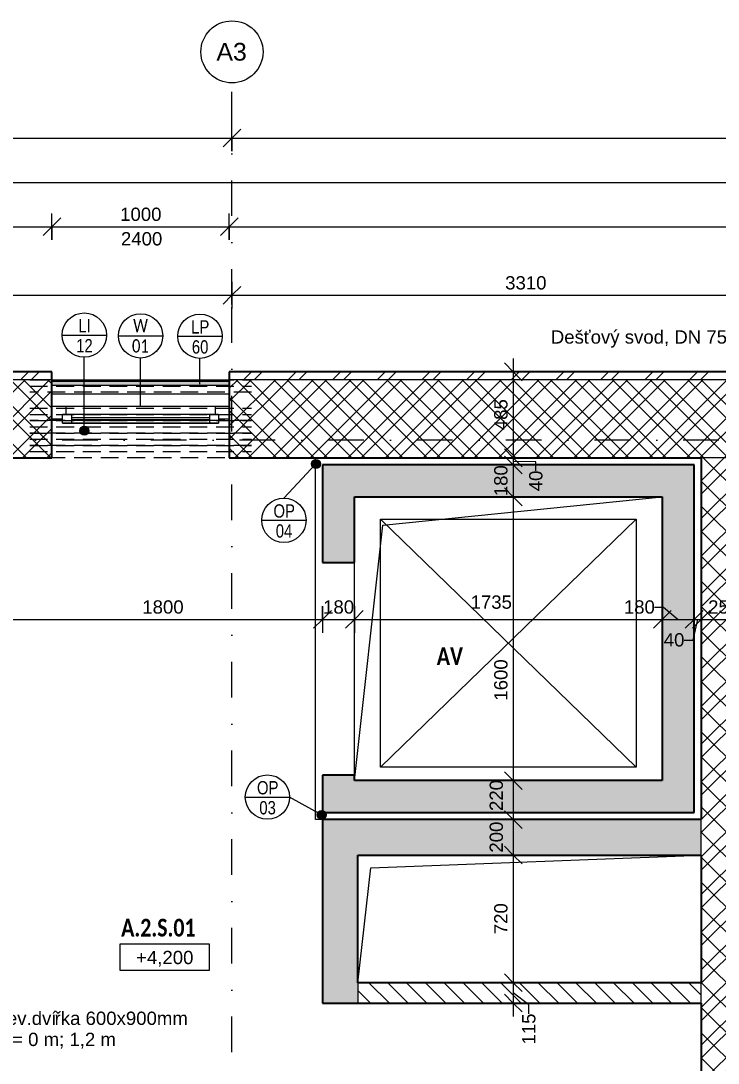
# Model space of a CAD drawing. Header units: millimetres. Extents: x -2533 to 40625, y -3604 to 14792.
# Drawn here: x 15010 to 18940, y 8136 to 14015 of the extents above; entities that cross this region are included whole.
import ezdxf

# ---------------------------------------------------------------- set-up
doc = ezdxf.new("R2010")
doc.units = ezdxf.units.MM
doc.linetypes.add('HA_Dash_3mm-S1mm', pattern=[150, 100, -50])
doc.linetypes.add('HA_DashDot_10mm-S3mm', pattern=[500, 200, -150, 0, -150])
for name, color, linetype, lineweight in [('A-____-____-DIMS', 9, 'Continuous', 5), ('A-____-____-DIMS-50', 9, 'Continuous', 5), ('A-AREA-____-IDEN', 9, 'Continuous', 9), ('A-DETL-____-THIN', 9, 'Continuous', 9), ('A-DETL-GENF-OTLN', 9, 'Continuous', 9), ('A-FLOR-____-OTLN', 9, 'Continuous', 9), ('A-FLOR-HRAL-IDEN', 9, 'Continuous', 9), ('A-FLOR-HRAL-OTLN', 9, 'Continuous', 9), ('A-GENM-____-HDLN', 9, 'HA_Dash_3mm-S1mm', 9), ('A-GENM-____-IDEN', 9, 'Continuous', 9), ('A-GENM-____-OTLN', 9, 'Continuous', 9), ('A-GLAZ-____-IDEN', 9, 'Continuous', 9), ('A-GLAZ-____-MCUT', 9, 'Continuous', 5), ('A-GLAZ-____-OTLN', 9, 'Continuous', 5), ('A-WALL-____-MCUT', 9, 'Continuous', 9), ('A-WALL-____-PATT', 9, 'Continuous', 25), ('G-____-____-DIMS', 9, 'Continuous', 5), ('G-____-____-TEXT', 9, 'Continuous', 5), ('I-WALL-____-MCUT', 9, 'Continuous', 25), ('S-GRID-____-IDEN', 9, 'Continuous', 9), ('S-GRID-____-OTLN', 9, 'Continuous', 5)]:
    doc.layers.add(name, color=color, linetype=linetype, lineweight=lineweight)
doc.styles.add('Arial', font='arial.ttf', dxfattribs={"height": 100})
doc.styles.add('Arial_1', font='arial.ttf', dxfattribs={"height": 75})
doc.styles.add('Arial_2', font='arial.ttf', dxfattribs={"width": 0.8, "height": 75})
doc.styles.add('Calibri', font='calibri.ttf', dxfattribs={"width": 0.8, "height": 75})
doc.styles.add('Calibri_B', font='calibrib.ttf', dxfattribs={"width": 0.8, "height": 100})
doc.dimstyles.new('Inner_Dimensions', dxfattribs={"dimscale": 304.8, "dimtxt": 76.519455, "dimasz": 0.328084, "dimexe": 0.246063, "dimexo": 0.0625, "dimgap": 0.032808, "dimtad": 1, "dimdec": 0, "dimzin": 0, "dimdsep": 46, "dimtxsty": 'Arial_1', "dimblk1": 'OBLIQUE', "dimblk2": 'OBLIQUE', "dimsah": 1, "dimcen": 0.09, "dimdle": 0.246063, "dimazin": 0, "dimtfac": 1, "dimtdec": 4, "dimtix": 1, "dimtmove": 2, "dimatfit": 3, "dimfxl": 0.246063, "dimfxlon": 1, "dimtvp": 1, "dimtolj": 1, "dimtzin": 0, "dimlwd": 9, "dimlwe": 9, "dimarcsym": 2})
doc.dimstyles.new('Inner_Dimensions_1', dxfattribs={"dimscale": 304.8, "dimtxt": 76.519455, "dimasz": 0.328084, "dimexe": 0.246063, "dimexo": 0.0625, "dimgap": 0.032808, "dimtad": 1, "dimdec": 0, "dimzin": 0, "dimdsep": 46, "dimtxsty": 'Arial_1', "dimblk1": 'OBLIQUE', "dimblk2": 'OBLIQUE', "dimsah": 1, "dimcen": 0.09, "dimdle": 0.246063, "dimazin": 0, "dimtfac": 1, "dimtdec": 4, "dimtix": 1, "dimtmove": 0, "dimatfit": 3, "dimfxl": 0.246063, "dimfxlon": 1, "dimtvp": 1, "dimtolj": 1, "dimtzin": 0, "dimlwd": 9, "dimlwe": 9, "dimarcsym": 2})
doc.dimstyles.new('Inner_Dimensions_2', dxfattribs={"dimscale": 304.8, "dimtxt": 76.519455, "dimasz": 0.328084, "dimexe": 0.246063, "dimexo": 0.0625, "dimgap": 0.032808, "dimtad": 1, "dimdec": 0, "dimzin": 0, "dimdsep": 46, "dimtxsty": 'Arial_1', "dimblk1": 'OBLIQUE', "dimblk2": 'OBLIQUE', "dimsah": 1, "dimcen": 0.09, "dimdle": 0.246063, "dimazin": 0, "dimtfac": 1, "dimtdec": 4, "dimtix": 1, "dimtmove": 1, "dimatfit": 3, "dimfxl": 0.246063, "dimfxlon": 1, "dimtvp": 1, "dimtolj": 1, "dimtzin": 0, "dimlwd": 9, "dimlwe": 9, "dimarcsym": 2})

# ---------------------------------------------------------------- blocks, each defined once
blk = doc.blocks.new('HA_WD_SinglePanel - 1000x2400-2168134-DSP_2NP-A')
at = {"layer": 'A-GLAZ-____-MCUT'}
for p, q in [((-420, 70), (-500, 70)), ((-420, 25), (-420, 70)), ((500, 70), (420, 70)), ((420, 70), (420, 25)), ((-500, 0), (-440, 0)), ((-440, -25), (-440, 25)), ((-440, 25), (-390, 25)), ((-390, 25), (-390, -25)), ((390, 5), (-390, 5)), ((390, -25), (390, 25)), ((390, 25), (440, 25)), ((440, 25), (440, -25)), ((440, 0), (500, 0)), ((-390, -25), (-440, -25)), ((390, -5), (-390, -5)), ((440, -25), (390, -25))]:
    blk.add_line(p, q, dxfattribs=at)
at = {"layer": 'A-GLAZ-____-OTLN'}
for p, q in [((420, 70), (-420, 70)), ((440, 25), (-440, 25)), ((-440, -25), (-440, 25)), ((390, 25), (-390, 25)), ((440, 25), (440, -25)), ((-440, -25), (440, -25)), ((390, -25), (-390, -25))]:
    blk.add_line(p, q, dxfattribs=at)
blk = doc.blocks.new('HA_GM_Shaft_Rectangle - Default-2065170-DSP_2NP-A')
at = {"layer": 'A-DETL-GENF-OTLN'}
for p, q in [((72, -72), (1935, 0)), ((0, -720), (72, -72))]:
    blk.add_line(p, q, dxfattribs=at)
at = {"layer": 'A-GENM-____-OTLN'}
for p, q in [((0, -720), (0, 0)), ((0, 0), (1935, 0)), ((1935, 0), (1935, -720)), ((1935, -720), (0, -720))]:
    blk.add_line(p, q, dxfattribs=at)
blk = doc.blocks.new('HA_GM_Shaft_Rectangle - Default-2065160-DSP_2NP-A')
at = {"layer": 'A-DETL-GENF-OTLN'}
for p, q in [((160, -160), (1735, 0)), ((0, -1600), (160, -160))]:
    blk.add_line(p, q, dxfattribs=at)
at = {"layer": 'A-GENM-____-OTLN'}
for p, q in [((0, -1600), (0, 0)), ((0, 0), (1735, 0)), ((1735, 0), (1735, -1600)), ((1735, -1600), (0, -1600))]:
    blk.add_line(p, q, dxfattribs=at)
blk = doc.blocks.new('Railing - Railing-1645365-DSP_2NP-A')
at = {"layer": 'A-FLOR-HRAL-OTLN'}
blk.add_hatch(color=256, dxfattribs=at).paths.add_polyline_path([(16185, 11960), (16185, 11980), (15185, 11980), (15185, 11960), (15210, 11960)])
for p, q in [((16185, 11980), (15185, 11980)), ((15185, 11960), (16185, 11960))]:
    blk.add_line(p, q, dxfattribs=at)
blk = doc.blocks.new('TB_Porotherm KP7_1250mm - TB_Porotherm KP7_1250mm-1966492-DSP_2NP-A')
at = {"layer": 'A-GENM-____-HDLN'}
for p, q in [((-625, 35), (625, 35)), ((-625, 0), (625, 0)), ((625, -35), (-625, -35))]:
    blk.add_line(p, q, dxfattribs=at)
blk = doc.blocks.new('Grid - Radius 3_5mm-353793-DSP_2NP-A')
at = {"layer": 'S-GRID-____-IDEN'}
blk.add_circle((0, 0), 3.5, dxfattribs=at)
blk = doc.blocks.new('DIMBLOCK61-DSP_2NP-A')
at = {"layer": 'A-____-____-DIMS-50', "lineweight": 9}
for p, q in [((9310, 12778.7), (9310, 12928.7)), ((9310, 12853.7), (9360, 12903.7)), ((15185, 12778.7), (15185, 12928.7)), ((15185, 12853.7), (15235, 12903.7)), ((9310, 12853.7), (9260, 12803.7)), ((9310, 12853.7), (15185, 12853.7)), ((9310, 12853.7), (9310, 12778.7)), ((15185, 12853.7), (15135, 12803.7)), ((15185, 12853.7), (15185, 12778.7))]:
    blk.add_line(p, q, dxfattribs=at)
at = {"layer": 'A-____-____-DIMS-50', "color": 0, "lineweight": 9, "insert": (12052.4, 12961.1), "char_height": 75, "width": 276.883, "attachment_point": 1, "line_spacing_factor": 0.941778, "style": 'Arial_1'}
blk.add_mtext('5875', dxfattribs=at)
blk = doc.blocks.new('_Oblique')
at = {"color": 0, "linetype": 'ByBlock', "lineweight": -2}
blk.add_line((-0.5, -0.5), (0.5, 0.5), dxfattribs=at)
blk = doc.blocks.new('DIMBLOCK62-DSP_2NP-A')
at = {"layer": 'A-____-____-DIMS-50', "lineweight": 9}
for p, q in [((15185, 12778.7), (15185, 12928.7)), ((15185, 12853.7), (15235, 12903.7)), ((16185, 12778.7), (16185, 12928.7)), ((16185, 12853.7), (16235, 12903.7)), ((15185, 12853.7), (15135, 12803.7)), ((15185, 12853.7), (16185, 12853.7)), ((15185, 12853.7), (15185, 12778.7)), ((16185, 12853.7), (16135, 12803.7)), ((16185, 12853.7), (16185, 12778.7))]:
    blk.add_line(p, q, dxfattribs=at)
at = {"layer": 'A-____-____-DIMS-50', "color": 0, "lineweight": 9, "insert": (15569.6, 12961.1), "char_height": 75, "width": 276.883, "attachment_point": 1, "line_spacing_factor": 0.941778, "style": 'Arial_1'}
blk.add_mtext('1000', dxfattribs=at)
blk = doc.blocks.new('DIMBLOCK63-DSP_2NP-A')
at = {"layer": 'A-____-____-DIMS-50', "lineweight": 9}
for p, q in [((16185, 12778.7), (16185, 12928.7)), ((16185, 12853.7), (16235, 12903.7)), ((22545, 12778.7), (22545, 12928.7)), ((22545, 12853.7), (22595, 12903.7)), ((16185, 12853.7), (16135, 12803.7)), ((16185, 12853.7), (22545, 12853.7)), ((16185, 12853.7), (16185, 12778.7)), ((22545, 12853.7), (22495, 12803.7)), ((22545, 12853.7), (22545, 12778.7))]:
    blk.add_line(p, q, dxfattribs=at)
at = {"layer": 'A-____-____-DIMS-50', "color": 0, "lineweight": 9, "insert": (19249.6, 12961.1), "char_height": 75, "width": 276.883, "attachment_point": 1, "line_spacing_factor": 0.941778, "style": 'Arial_1'}
blk.add_mtext('6360', dxfattribs=at)
blk = doc.blocks.new('DIMBLOCK95-DSP_2NP-A')
at = {"layer": 'A-____-____-DIMS-50', "lineweight": 9}
for p, q in [((14910, 10714), (14910, 10564)), ((14910, 10639), (14910, 10714)), ((16710, 10714), (16710, 10564)), ((16710, 10639), (16710, 10714)), ((14910, 10639), (14960, 10689)), ((16710, 10639), (16760, 10689)), ((14910, 10639), (14860, 10589)), ((14910, 10639), (16710, 10639)), ((16710, 10639), (16660, 10589))]:
    blk.add_line(p, q, dxfattribs=at)
at = {"layer": 'A-____-____-DIMS-50', "color": 0, "lineweight": 9, "insert": (15694.6, 10746.4), "char_height": 75, "width": 276.883, "attachment_point": 1, "line_spacing_factor": 0.941778, "style": 'Arial_1'}
blk.add_mtext('1800', dxfattribs=at)
blk = doc.blocks.new('DIMBLOCK96-DSP_2NP-A')
at = {"layer": 'A-____-____-DIMS-50', "lineweight": 9}
for p, q in [((16710, 10714), (16710, 10564)), ((16710, 10639), (16710, 10714)), ((16890, 10714), (16890, 10564)), ((16890, 10639), (16890, 10714)), ((16710, 10639), (16760, 10689)), ((16890, 10639), (16940, 10689)), ((16710, 10639), (16660, 10589)), ((16710, 10639), (16890, 10639)), ((16890, 10639), (16840, 10589))]:
    blk.add_line(p, q, dxfattribs=at)
at = {"layer": 'A-____-____-DIMS-50', "color": 0, "lineweight": 9, "insert": (16713.5, 10746.4), "char_height": 75, "width": 207.662, "attachment_point": 1, "line_spacing_factor": 0.941778, "style": 'Arial_1'}
blk.add_mtext('180', dxfattribs=at)
blk = doc.blocks.new('DIMBLOCK97-DSP_2NP-A')
at = {"layer": 'A-____-____-DIMS-50', "lineweight": 9}
for p, q in [((16890, 10714), (16890, 10564)), ((16890, 10639), (16890, 10714)), ((18625, 10714), (18625, 10564)), ((18625, 10639), (18625, 10714)), ((16890, 10639), (16940, 10689)), ((18625, 10639), (18675, 10689)), ((16890, 10639), (16840, 10589)), ((16890, 10639), (18625, 10639)), ((18625, 10639), (18575, 10589))]:
    blk.add_line(p, q, dxfattribs=at)
at = {"layer": 'A-____-____-DIMS-50', "color": 0, "lineweight": 9, "insert": (17544.7, 10773.8), "char_height": 75, "width": 276.883, "attachment_point": 1, "line_spacing_factor": 0.941778, "style": 'Arial_1'}
blk.add_mtext('1735', dxfattribs=at)
blk = doc.blocks.new('DIMBLOCK98-DSP_2NP-A')
at = {"layer": 'A-____-____-DIMS-50', "lineweight": 9}
for p, q in [((18581.7, 10707.9), (18631.7, 10707.9)), ((18625, 10714), (18625, 10564)), ((18625, 10639), (18625, 10714)), ((18631.7, 10707.9), (18715, 10639)), ((18805, 10714), (18805, 10564)), ((18805, 10639), (18805, 10714)), ((18625, 10639), (18675, 10689)), ((18805, 10639), (18855, 10689)), ((18625, 10639), (18575, 10589)), ((18625, 10639), (18805, 10639)), ((18805, 10639), (18755, 10589))]:
    blk.add_line(p, q, dxfattribs=at)
at = {"layer": 'A-____-____-DIMS-50', "color": 0, "lineweight": 9, "insert": (18408.6, 10746.4), "char_height": 75, "width": 207.662, "attachment_point": 1, "line_spacing_factor": 0.941778, "style": 'Arial_1'}
blk.add_mtext('180', dxfattribs=at)
blk = doc.blocks.new('DIMBLOCK99-DSP_2NP-A')
at = {"layer": 'A-____-____-DIMS-50', "lineweight": 9}
for p, q in [((18805, 10714), (18805, 10564)), ((18805, 10639), (18805, 10714)), ((18845, 10714), (18845, 10564)), ((18845, 10639), (18845, 10714)), ((18805, 10639), (18855, 10689)), ((18845, 10639), (18895, 10689)), ((18805, 10639), (18755, 10589)), ((18845, 10639), (18795, 10589)), ((18798.6, 10522.6), (18825, 10639)), ((18805, 10639), (18845, 10639)), ((18748.6, 10522.6), (18798.6, 10522.6))]:
    blk.add_line(p, q, dxfattribs=at)
at = {"layer": 'A-____-____-DIMS-50', "color": 0, "lineweight": 9, "insert": (18633.3, 10561.1), "char_height": 75, "width": 138.441, "attachment_point": 1, "line_spacing_factor": 0.941778, "style": 'Arial_1'}
blk.add_mtext('40', dxfattribs=at)
blk = doc.blocks.new('DIMBLOCK100-DSP_2NP-A')
at = {"layer": 'A-____-____-DIMS-50', "lineweight": 9}
for p, q in [((18845, 10714), (18845, 10564)), ((18845, 10639), (18845, 10714)), ((19095, 10714), (19095, 10564)), ((19095, 10639), (19095, 10714)), ((18845, 10639), (18895, 10689)), ((19095, 10639), (19145, 10689)), ((18845, 10639), (18795, 10589)), ((18845, 10639), (19095, 10639)), ((19095, 10639), (19045, 10589))]:
    blk.add_line(p, q, dxfattribs=at)
at = {"layer": 'A-____-____-DIMS-50', "color": 0, "lineweight": 9, "insert": (18883.5, 10746.4), "char_height": 75, "width": 207.662, "attachment_point": 1, "line_spacing_factor": 0.941778, "style": 'Arial_1'}
blk.add_mtext('250', dxfattribs=at)
blk = doc.blocks.new('HA_TAG_WD - Type Mark-1527962-DSP_2NP-A')
at = {"layer": 'A-GLAZ-____-IDEN'}
blk.add_line((-2.5, 0), (2.5, 0), dxfattribs=at)
blk.add_circle((0, 0), 2.5, dxfattribs=at)
blk = doc.blocks.new('DIMBLOCK157-DSP_2NP-A')
at = {"layer": 'A-____-____-DIMS-50', "lineweight": 9}
for p, q in [((17785.2, 12110), (17785.2, 11550)), ((17785.2, 12035), (17735.2, 12085)), ((17860.2, 12035), (17710.2, 12035)), ((17785.2, 12035), (17835.2, 11985)), ((17785.2, 12035), (17860.2, 12035)), ((17785.2, 11550), (17735.2, 11600)), ((17860.2, 11550), (17710.2, 11550)), ((17785.2, 11550), (17835.2, 11500)), ((17785.2, 11550), (17860.2, 11550))]:
    blk.add_line(p, q, dxfattribs=at)
at = {"layer": 'A-____-____-DIMS-50', "color": 0, "lineweight": 9, "insert": (17677.8, 11706), "char_height": 75, "width": 207.662, "attachment_point": 1, "rotation": 90, "line_spacing_factor": 0.941778, "style": 'Arial_1'}
blk.add_mtext('485', dxfattribs=at)
blk = doc.blocks.new('DIMBLOCK158-DSP_2NP-A')
at = {"layer": 'A-____-____-DIMS-50', "lineweight": 9}
for p, q in [((17785.2, 11550), (17735.2, 11600)), ((17860.2, 11550), (17710.2, 11550)), ((17785.2, 11510), (17735.2, 11560)), ((17785.2, 11550), (17785.2, 11510)), ((17785.2, 11550), (17835.2, 11500)), ((17785.2, 11550), (17860.2, 11550)), ((17913.3, 11526.7), (17785.2, 11530)), ((17913.3, 11476.7), (17913.3, 11526.7)), ((17860.2, 11510), (17710.2, 11510)), ((17785.2, 11510), (17835.2, 11460)), ((17785.2, 11510), (17860.2, 11510))]:
    blk.add_line(p, q, dxfattribs=at)
at = {"layer": 'A-____-____-DIMS-50', "color": 0, "lineweight": 9, "insert": (17874.8, 11361.4), "char_height": 75, "width": 138.441, "attachment_point": 1, "rotation": 90, "line_spacing_factor": 0.941778, "style": 'Arial_1'}
blk.add_mtext('40', dxfattribs=at)
blk = doc.blocks.new('DIMBLOCK159-DSP_2NP-A')
at = {"layer": 'A-____-____-DIMS-50', "lineweight": 9}
for p, q in [((17785.2, 11510), (17735.2, 11560)), ((17860.2, 11510), (17710.2, 11510)), ((17785.2, 11510), (17785.2, 11330)), ((17785.2, 11510), (17835.2, 11460)), ((17785.2, 11510), (17860.2, 11510)), ((17785.2, 11330), (17735.2, 11380)), ((17860.2, 11330), (17710.2, 11330)), ((17785.2, 11330), (17835.2, 11280)), ((17785.2, 11330), (17860.2, 11330))]:
    blk.add_line(p, q, dxfattribs=at)
at = {"layer": 'A-____-____-DIMS-50', "color": 0, "lineweight": 9, "insert": (17677.8, 11333.5), "char_height": 75, "width": 207.662, "attachment_point": 1, "rotation": 90, "line_spacing_factor": 0.941778, "style": 'Arial_1'}
blk.add_mtext('180', dxfattribs=at)
blk = doc.blocks.new('DIMBLOCK160-DSP_2NP-A')
at = {"layer": 'A-____-____-DIMS-50', "lineweight": 9}
for p, q in [((17785.2, 11330), (17735.2, 11380)), ((17860.2, 11330), (17710.2, 11330)), ((17785.2, 11330), (17785.2, 9730)), ((17785.2, 11330), (17835.2, 11280)), ((17785.2, 11330), (17860.2, 11330)), ((17785.2, 9730), (17735.2, 9780)), ((17860.2, 9730), (17710.2, 9730)), ((17785.2, 9730), (17835.2, 9680)), ((17785.2, 9730), (17860.2, 9730))]:
    blk.add_line(p, q, dxfattribs=at)
at = {"layer": 'A-____-____-DIMS-50', "color": 0, "lineweight": 9, "insert": (17677.8, 10180.7), "char_height": 75, "width": 276.883, "attachment_point": 1, "rotation": 90, "line_spacing_factor": 0.941778, "style": 'Arial_1'}
blk.add_mtext('1600', dxfattribs=at)
blk = doc.blocks.new('DIMBLOCK161-DSP_2NP-A')
at = {"layer": 'A-____-____-DIMS-50', "lineweight": 9}
for p, q in [((17785.2, 9730), (17735.2, 9780)), ((17860.2, 9730), (17710.2, 9730)), ((17785.2, 9730), (17785.2, 9510)), ((17785.2, 9730), (17835.2, 9680)), ((17785.2, 9730), (17860.2, 9730)), ((17785.2, 9510), (17735.2, 9560)), ((17860.2, 9510), (17710.2, 9510)), ((17785.2, 9510), (17835.2, 9460)), ((17785.2, 9510), (17860.2, 9510))]:
    blk.add_line(p, q, dxfattribs=at)
at = {"layer": 'A-____-____-DIMS-50', "color": 0, "lineweight": 9, "insert": (17652.1, 9558.4), "char_height": 75, "width": 207.662, "attachment_point": 1, "rotation": 90, "line_spacing_factor": 0.941778, "style": 'Arial_1'}
blk.add_mtext('220', dxfattribs=at)
blk = doc.blocks.new('DIMBLOCK162-DSP_2NP-A')
at = {"layer": 'A-____-____-DIMS-50', "lineweight": 9}
for p, q in [((17785.2, 9510), (17735.2, 9560)), ((17860.2, 9510), (17710.2, 9510)), ((17785.2, 9510), (17785.2, 9310)), ((17785.2, 9510), (17835.2, 9460)), ((17785.2, 9510), (17860.2, 9510)), ((17785.2, 9310), (17735.2, 9360)), ((17860.2, 9310), (17710.2, 9310)), ((17785.2, 9310), (17835.2, 9260)), ((17785.2, 9310), (17860.2, 9310))]:
    blk.add_line(p, q, dxfattribs=at)
at = {"layer": 'A-____-____-DIMS-50', "color": 0, "lineweight": 9, "insert": (17652.1, 9323.5), "char_height": 75, "width": 207.662, "attachment_point": 1, "rotation": 90, "line_spacing_factor": 0.941778, "style": 'Arial_1'}
blk.add_mtext('200', dxfattribs=at)
blk = doc.blocks.new('DIMBLOCK163-DSP_2NP-A')
at = {"layer": 'A-____-____-DIMS-50', "lineweight": 9}
for p, q in [((17785.2, 9310), (17735.2, 9360)), ((17860.2, 9310), (17710.2, 9310)), ((17785.2, 9310), (17785.2, 8590)), ((17785.2, 9310), (17835.2, 9260)), ((17785.2, 9310), (17860.2, 9310)), ((17860.2, 8590), (17710.2, 8590)), ((17785.2, 8590), (17735.2, 8640)), ((17785.2, 8590), (17835.2, 8540)), ((17785.2, 8590), (17860.2, 8590))]:
    blk.add_line(p, q, dxfattribs=at)
at = {"layer": 'A-____-____-DIMS-50', "color": 0, "lineweight": 9, "insert": (17677.8, 8863.5), "char_height": 75, "width": 207.662, "attachment_point": 1, "rotation": 90, "line_spacing_factor": 0.941778, "style": 'Arial_1'}
blk.add_mtext('720', dxfattribs=at)
blk = doc.blocks.new('DIMBLOCK164-DSP_2NP-A')
at = {"layer": 'A-____-____-DIMS-50', "lineweight": 9}
for p, q in [((17860.2, 8590), (17710.2, 8590)), ((17785.2, 8590), (17735.2, 8640)), ((17785.2, 8590), (17785.2, 8400)), ((17785.2, 8590), (17835.2, 8540)), ((17785.2, 8590), (17860.2, 8590)), ((17785.2, 8475), (17735.2, 8525)), ((17873.7, 8464.2), (17785.2, 8532.5)), ((17860.2, 8475), (17710.2, 8475)), ((17785.2, 8475), (17835.2, 8425)), ((17785.2, 8475), (17860.2, 8475)), ((17873.7, 8414.2), (17873.7, 8464.2))]:
    blk.add_line(p, q, dxfattribs=at)
at = {"layer": 'A-____-____-DIMS-50', "color": 0, "lineweight": 9, "insert": (17835.2, 8241.2), "char_height": 75, "width": 207.662, "attachment_point": 1, "rotation": 90, "line_spacing_factor": 0.941778, "style": 'Arial_1'}
blk.add_mtext('115', dxfattribs=at)
blk = doc.blocks.new('Spot Elevations - Generic-448778-DSP_2NP-A')
at = {"layer": 'G-____-____-DIMS', "lineweight": 9}
for p, q in [((-5, 0), (-5, 3)), ((-5, 3), (5, 3)), ((5, 3), (5, 0)), ((5, 0), (-5, 0))]:
    blk.add_line(p, q, dxfattribs=at)
blk = doc.blocks.new('DIMBLOCK175-DSP_2NP-A')
at = {"layer": 'A-____-____-DIMS-50', "lineweight": 9}
for p, q in [((-385, 13028.7), (-385, 13178.7)), ((24584, 13028.7), (24584, 13178.7)), ((-385, 13103.7), (-335, 13153.7)), ((24584, 13103.7), (24634, 13153.7)), ((-460, 13103.7), (24659, 13103.7)), ((-385, 13103.7), (-435, 13053.7)), ((-385, 13103.7), (-385, 13028.7)), ((24584, 13103.7), (24534, 13053.7)), ((24584, 13103.7), (24584, 13028.7))]:
    blk.add_line(p, q, dxfattribs=at)
at = {"layer": 'A-____-____-DIMS-50', "color": 0, "lineweight": 9, "insert": (12009.1, 13211.1), "char_height": 75, "width": 346.103, "attachment_point": 1, "line_spacing_factor": 0.941778, "style": 'Arial_1'}
blk.add_mtext('24969', dxfattribs=at)
blk = doc.blocks.new('HA_TAG_GM_Products - Generic-588599-DSP_2NP-A')
at = {"layer": 'A-GENM-____-IDEN'}
blk.add_line((-2.5, 0), (2.5, 0), dxfattribs=at)
blk.add_circle((0, 0), 2.5, dxfattribs=at)
blk = doc.blocks.new('DIMBLOCK186-DSP_2NP-A')
at = {"layer": 'A-____-____-DIMS-50', "lineweight": 9}
for p, q in [((8100, 13278.7), (8100, 13428.7)), ((8100, 13353.7), (8150, 13403.7)), ((16200, 13278.7), (16200, 13428.7)), ((16200, 13353.7), (16250, 13403.7)), ((8100, 13353.7), (8050, 13303.7)), ((8100, 13353.7), (16200, 13353.7)), ((8100, 13353.7), (8100, 13278.7)), ((16200, 13353.7), (16150, 13303.7)), ((16200, 13353.7), (16200, 13278.7))]:
    blk.add_line(p, q, dxfattribs=at)
at = {"layer": 'A-____-____-DIMS-50', "color": 0, "lineweight": 9, "insert": (12034.6, 13461.1), "char_height": 75, "width": 276.883, "attachment_point": 1, "line_spacing_factor": 0.941778, "style": 'Arial_1'}
blk.add_mtext('8100', dxfattribs=at)
blk = doc.blocks.new('DIMBLOCK187-DSP_2NP-A')
at = {"layer": 'A-____-____-DIMS-50', "lineweight": 9}
for p, q in [((16200, 13278.7), (16200, 13428.7)), ((16200, 13353.7), (16250, 13403.7)), ((24584, 13278.7), (24584, 13428.7)), ((24584, 13353.7), (24634, 13403.7)), ((16200, 13353.7), (16150, 13303.7)), ((16200, 13353.7), (24584, 13353.7)), ((16200, 13353.7), (16200, 13278.7)), ((24584, 13353.7), (24534, 13303.7)), ((24584, 13353.7), (24584, 13278.7))]:
    blk.add_line(p, q, dxfattribs=at)
at = {"layer": 'A-____-____-DIMS-50', "color": 0, "lineweight": 9, "insert": (20276.6, 13461.1), "char_height": 75, "width": 276.883, "attachment_point": 1, "line_spacing_factor": 0.941778, "style": 'Arial_1'}
blk.add_mtext('8384', dxfattribs=at)
blk = doc.blocks.new('DIMBLOCK192-DSP_2NP-A')
at = {"layer": 'A-____-____-DIMS-50', "lineweight": 9}
for p, q in [((13390, 12392.1), (13390, 12542.1)), ((16200, 12542.1), (16200, 12392.1)), ((16200, 12467.1), (16200, 12542.1)), ((13390, 12467.1), (13340, 12417.1)), ((13390, 12467.1), (13440, 12517.1)), ((13390, 12467.1), (16275, 12467.1)), ((13390, 12467.1), (13390, 12392.1)), ((16200, 12467.1), (16150, 12417.1)), ((16200, 12467.1), (16250, 12517.1))]:
    blk.add_line(p, q, dxfattribs=at)
at = {"layer": 'A-____-____-DIMS-50', "color": 0, "lineweight": 9, "insert": (14679.6, 12574.5), "char_height": 75, "width": 276.883, "attachment_point": 1, "line_spacing_factor": 0.941778, "style": 'Arial_1'}
blk.add_mtext('2810', dxfattribs=at)
blk = doc.blocks.new('DIMBLOCK193-DSP_2NP-A')
at = {"layer": 'A-____-____-DIMS-50', "lineweight": 9}
for p, q in [((16200, 12542.1), (16200, 12392.1)), ((16200, 12467.1), (16200, 12542.1)), ((19510, 12392.1), (19510, 12542.1)), ((16125, 12467.1), (19585, 12467.1)), ((16200, 12467.1), (16150, 12417.1)), ((16200, 12467.1), (16250, 12517.1)), ((19510, 12467.1), (19460, 12417.1)), ((19510, 12467.1), (19560, 12517.1)), ((19510, 12467.1), (19510, 12392.1))]:
    blk.add_line(p, q, dxfattribs=at)
at = {"layer": 'A-____-____-DIMS-50', "color": 0, "lineweight": 9, "insert": (17739.6, 12574.5), "char_height": 75, "width": 276.883, "attachment_point": 1, "line_spacing_factor": 0.941778, "style": 'Arial_1'}
blk.add_mtext('3310', dxfattribs=at)
blk = doc.blocks.new('HA_TAG_GM_Railings - Generic-2184224-DSP_2NP-A')
at = {"layer": 'A-FLOR-HRAL-IDEN'}
blk.add_line((-2.5, 0), (2.5, 0), dxfattribs=at)
blk.add_circle((0, 0), 2.5, dxfattribs=at)

msp = doc.modelspace()

# ---------------------------------------------------------------- hatches: boundary and pattern name
at = {"layer": 'A-GENM-____-IDEN'}
h = msp.add_hatch(color=256, dxfattribs=at)
edge = h.paths.add_edge_path()
edge.add_arc((15367.7, 11703), 25, 0, 360)
h = msp.add_hatch(color=256, dxfattribs=at)
edge = h.paths.add_edge_path()
edge.add_arc((16673.4, 11515.4), 25, 0, 360)
h = msp.add_hatch(color=256, dxfattribs=at)
edge = h.paths.add_edge_path()
edge.add_arc((16705.5, 9536.5), 25, 0, 360)
at = {"layer": 'A-WALL-____-PATT', "lineweight": 5}
h = msp.add_hatch(dxfattribs=at)
h.set_pattern_fill('FP_5', color=256, style=0, pattern_type=2)
h.set_pattern_definition([(45, (0, 0), (-125.7236, 125.7236), []), (45, (0, 190.5), (-125.7236, 125.7236), [])])
h.paths.add_polyline_path([(11808.4, 11990), (15185, 11990), (15185, 12035), (9310, 12035), (9310, 11990)])
h.paths.add_polyline_path([(-340, 11990), (4435, 11990), (4435, 12035), (-385, 12035)])
h.paths.add_polyline_path([(6435, 11990), (8310, 11990), (8310, 12035), (6435, 12035)])
h.paths.add_polyline_path([(19460, 11990), (22500, 11990), (22545, 12035), (16185, 12035), (16185, 11990), (18611.6, 11990)])
h = msp.add_hatch(dxfattribs=at)
h.set_pattern_fill('FP_2', color=256, style=0, pattern_type=2)
h.set_pattern_definition([(45, (0, 0), (-106.066, 106.066), []), (45, (75, 0), (-106.066, 106.066), []), (315, (0, 0), (106.066, 106.066), []), (315, (75, 0), (106.066, 106.066), [])])
h.paths.add_polyline_path([(10130.4, 11550), (15185, 11550), (15185, 11990), (13440, 11990), (13440, 11890.1), (13340, 11890.1), (13340, 11990), (9310, 11990), (9310, 11550), (9880.4, 11550)])
h.paths.add_polyline_path([(-340, 11550), (4435, 11550), (4435, 11990), (-340, 11990), (-340, 11890)])
h.paths.add_polyline_path([(6435, 11550), (8310, 11550), (8310, 11990), (6435, 11990)])
h.paths.add_polyline_path([(19095, 11550), (22500, 11550), (22500, 11990), (16185, 11990), (16185, 11550), (18845, 11550)])
h.paths.add_polyline_path([(9654.6, 11889.9), (9559.9, 11889.9), (9559.9, 11989.9), (9659.9, 11989.9), (9659.9, 11889.9)])
h.paths.add_polyline_path([(200, 11890), (100, 11890), (100, 11990), (200, 11990)])
h.paths.add_polyline_path([(19460, 11890), (19460, 11990), (19560, 11990), (19560, 11890)])
h = msp.add_hatch(dxfattribs=at)
h.set_pattern_fill('FP_3', color=256, style=0, pattern_type=2)
h.set_pattern_definition([(45, (0, 0), (-106.066, 106.066), []), (45, (75, 0), (-106.066, 106.066), []), (315, (0, 0), (70.7107, 70.7107), [])])
h.paths.add_polyline_path([(19095, 6975), (19095, 11550), (18845, 11550), (18845, 6975)])
at = {"layer": 'A-WALL-____-PATT', "lineweight": 9}
for points in [[(16890, 11330), (18805, 11330), (18805, 11510), (16710, 11510), (16710, 11330)], [(18625, 9730), (18805, 9730), (18805, 11330), (18625, 11330)], [(18805, 9550), (18805, 9730), (16890, 9730), (16890, 9550), (18611.6, 9550)], [(16910, 9310), (18845, 9310), (18845, 9510), (16710, 9510), (16710, 9310)], [(16910, 8475), (16910, 9310), (16710, 9310), (16710, 8475)]]:
    msp.add_hatch(color=256, dxfattribs=at).paths.add_polyline_path(points)
h = msp.add_hatch(color=256, dxfattribs=at)
h.paths.add_polyline_path([(16890, 9550), (16890, 9760), (16710, 9760), (16710, 9550)])
h.paths.add_polyline_path([(16890, 10960), (16890, 11330), (16710, 11330), (16710, 10960)])
at = {"layer": 'A-WALL-____-PATT', "lineweight": 5}
h = msp.add_hatch(dxfattribs=at)
h.set_pattern_fill('FP_1', color=256, style=0, pattern_type=2)
h.set_pattern_definition([(135, (0, 0), (-53.033, -53.033), [])])
h.paths.add_polyline_path([(16910, 8475), (18845, 8475), (18845, 8590), (16910, 8590)])

# ---------------------------------------------------------------- linework, layer by layer
at = {"layer": 'A-DETL-____-THIN'}
for p, q in [((17037.4, 11204.8), (18477.4, 11204.8)), ((17037.4, 9804.8), (17037.4, 11204.8)), ((17037.4, 9804.8), (18477.4, 11204.8)), ((17037.4, 11204.8), (18477.4, 9804.8)), ((18477.4, 11204.8), (18477.4, 9804.8)), ((18477.4, 9804.8), (17037.4, 9804.8))]:
    msp.add_line(p, q, dxfattribs=at)
at = {"layer": 'A-FLOR-____-OTLN'}
for p, q in [((15185, 11990), (16185, 11990)), ((16185, 11910), (15185, 11910)), ((16670, 9510), (16670, 11550)), ((16710, 9510), (16670, 9510))]:
    msp.add_line(p, q, dxfattribs=at)
at = {"layer": 'A-FLOR-HRAL-IDEN'}
msp.add_line((16019.8, 11965.6), (16019.8, 12110.8), dxfattribs=at)
at = {"layer": 'A-GENM-____-IDEN'}
for p, q in [((15367.7, 11703), (15367.7, 12117.4)), ((16673.4, 11515.4), (16492.8, 11322.8)), ((16705.5, 9536.5), (16524.9, 9636.9))]:
    msp.add_line(p, q, dxfattribs=at)
for centre in [(15367.7, 11703), (16673.4, 11515.4), (16705.5, 9536.5)]:
    msp.add_circle(centre, 25, dxfattribs=at)
at = {"layer": 'A-GLAZ-____-IDEN'}
msp.add_line((15685, 11842), (15685, 12110.8), dxfattribs=at)
at = {"layer": 'A-WALL-____-MCUT', "lineweight": 25}
for p, q in [((15185, 12035), (9310, 12035)), ((15185, 11550), (15185, 12035)), ((16185, 12035), (16185, 11550)), ((22545, 12035), (16185, 12035)), ((10940.5, 11550), (15185, 11550)), ((16185, 11550), (18845, 11550))]:
    msp.add_line(p, q, dxfattribs=at)
at = {"layer": 'A-WALL-____-MCUT'}
for p, q in [((15185, 11990), (13440, 11990)), ((19460, 11990), (16185, 11990)), ((19095, 11550), (18845, 11550)), ((18845, 9310), (18845, 9510)), ((16910, 8590), (16910, 8475)), ((18845, 8475), (18845, 8590))]:
    msp.add_line(p, q, dxfattribs=at)
at = {"layer": 'I-WALL-____-MCUT'}
for p, q in [((18845, 11550), (18845, 9510)), ((18805, 11510), (16710, 11510)), ((16710, 11510), (16710, 10960)), ((18805, 9550), (18805, 11510)), ((16890, 11330), (18625, 11330)), ((16890, 10960), (16890, 11330)), ((18625, 11330), (18625, 9730)), ((16710, 10960), (16890, 10960)), ((16710, 9760), (16710, 9550)), ((16890, 9760), (16710, 9760)), ((16890, 9730), (16890, 9760)), ((18625, 9730), (16890, 9730)), ((16710, 9550), (18805, 9550)), ((18845, 9510), (16710, 9510)), ((16710, 9510), (16710, 8475)), ((16910, 9310), (18845, 9310)), ((16910, 8590), (16910, 9310)), ((18845, 9310), (18845, 8590)), ((18845, 8590), (16910, 8590)), ((16710, 8475), (18845, 8475)), ((18845, 8475), (18845, 6975))]:
    msp.add_line(p, q, dxfattribs=at)
at = {"layer": 'S-GRID-____-OTLN', "linetype": 'HA_DashDot_10mm-S3mm', "lineweight": 9}
for p, q in [((16200, 12414.5), (16200, 13664.5)), ((16200, -1303.3), (16200, 12414.5)), ((24444.9, 11650), (-865.5, 11650))]:
    msp.add_line(p, q, dxfattribs=at)

# ---------------------------------------------------------------- block references
at = {"layer": 'A-FLOR-HRAL-IDEN', "xscale": 49.99999999999998, "yscale": 49.99999999999998, "zscale": 49.99999999999998}
msp.add_blockref('HA_TAG_GM_Railings - Generic-2184224-DSP_2NP-A', (16019.8, 12235.8), dxfattribs=at)
at = {"layer": 'A-FLOR-HRAL-OTLN'}
msp.add_blockref('Railing - Railing-1645365-DSP_2NP-A', (0, 0), dxfattribs=at)
at = {"layer": 'A-GENM-____-IDEN', "xscale": 49.99999999999998, "yscale": 49.99999999999998, "zscale": 49.99999999999998}
for p in [(15367.7, 12242.4), (16492.8, 11197.8), (16399.9, 9636.9)]:
    msp.add_blockref('HA_TAG_GM_Products - Generic-588599-DSP_2NP-A', p, dxfattribs=at)
at = {"layer": 'A-GENM-____-OTLN'}
for p in [(15685, 11955), (15685, 11795), (15685, 11725), (15685, 11655), (15685, 11585)]:
    msp.add_blockref('TB_Porotherm KP7_1250mm - TB_Porotherm KP7_1250mm-1966492-DSP_2NP-A', p, dxfattribs=at)
at = {"layer": 'A-GENM-____-OTLN', "lineweight": 5}
for name, p in [('HA_GM_Shaft_Rectangle - Default-2065160-DSP_2NP-A', (16890, 11330)), ('HA_GM_Shaft_Rectangle - Default-2065170-DSP_2NP-A', (16910, 9310))]:
    msp.add_blockref(name, p, dxfattribs=at)
at = {"layer": 'A-GLAZ-____-IDEN', "xscale": 49.99999999999998, "yscale": 49.99999999999998, "zscale": 49.99999999999998}
msp.add_blockref('HA_TAG_WD - Type Mark-1527962-DSP_2NP-A', (15685, 12238), dxfattribs=at)
at = {"layer": 'A-GLAZ-____-OTLN'}
msp.add_blockref('HA_WD_SinglePanel - 1000x2400-2168134-DSP_2NP-A', (15685, 11770), dxfattribs=at)
at = {"layer": 'G-____-____-DIMS', "lineweight": 9, "xscale": 49.99999999999998, "yscale": 49.99999999999998, "zscale": 49.99999999999998}
msp.add_blockref('Spot Elevations - Generic-448778-DSP_2NP-A', (15820.6, 8658.7), dxfattribs=at)
at = {"layer": 'S-GRID-____-IDEN', "xscale": 49.99999999999998, "yscale": 49.99999999999998, "zscale": 49.99999999999998}
msp.add_blockref('Grid - Radius 3_5mm-353793-DSP_2NP-A', (16200, 13839.5), dxfattribs=at)

# ---------------------------------------------------------------- texts
at = {"layer": 'A-AREA-____-IDEN', "lineweight": 5, "char_height": 100, "attachment_point": 1, "style": 'Calibri_B'}
for s, insert, width in [('AV', (17354.2, 10482.2), 182.785), ('A.2.S.01', (15575.3, 8950.4), 522.7)]:
    msp.add_mtext(s, dxfattribs=dict(at, insert=insert, width=width))
at = {"layer": 'A-FLOR-HRAL-IDEN', "lineweight": 5, "char_height": 75, "attachment_point": 1, "style": 'Arial_2'}
for s, insert, width in [('LP', (15970, 12325.9), 125.063), ('60', (15974, 12213.1), 115.443)]:
    msp.add_mtext(s, dxfattribs=dict(at, insert=insert, width=width))
at = {"layer": 'A-GENM-____-IDEN', "lineweight": 5, "char_height": 75, "attachment_point": 1, "style": 'Arial_2'}
for s, insert, width in [('LI', (15333.9, 12332.5), 86.582), ('12', (15321.9, 12219.8), 115.443), ('OP', (16433.8, 11287.9), 147.51), ('04', (16447, 11175.2), 115.443), ('OP', (16340.9, 9727), 147.51), ('03', (16354.1, 9614.2), 115.443)]:
    msp.add_mtext(s, dxfattribs=dict(at, insert=insert, width=width))
at = {"layer": 'A-GLAZ-____-IDEN', "lineweight": 5, "char_height": 75, "attachment_point": 1}
for s, insert, width, style in [('2400', (15574.3, 12822.9), 288.607, 'Arial_1'), ('W', (15643.2, 12333.3), 105.823, 'Calibri'), ('01', (15636.6, 12219), 121.856, 'Calibri')]:
    msp.add_mtext(s, dxfattribs=dict(at, insert=insert, width=width, style=style))
at = {"layer": 'G-____-____-TEXT', "color": 7, "lineweight": 9, "char_height": 75, "attachment_point": 1, "style": 'Arial_1'}
for s, insert, width in [('Deš', (17997, 12269.1), 224.472), ('ťový svod, DN 75 mm', (18182.2, 12269.1), 1222.573), ('2x rev.dví', (14757, 8426.8), 537.131), ('řka 600x900mm', (15200.2, 8426.8), 917.932), ('S.H.= 0 m; 1,2 m', (14757, 8307.7), 974.05)]:
    msp.add_mtext(s, dxfattribs=dict(at, insert=insert, width=width))
at = {"layer": 'S-GRID-____-IDEN', "lineweight": 5, "insert": (16112.6, 13890.3), "char_height": 100, "width": 212.447, "attachment_point": 1, "style": 'Arial'}
msp.add_mtext('A3', dxfattribs=at)

# ---------------------------------------------------------------- dimensions: what is measured, and where the dimension line sits
at = {"layer": 'A-____-____-DIMS', "lineweight": 9}
for base, p1, p2, override, picture, middle in [((16200, 13353.7), (8100, 13278.7), (16200, 13278.7), {"dimpost": '<>', "dimfxl": 8100}, 'DIMBLOCK186-DSP_2NP-A', (12150, 13402)), ((24584, 13353.7), (16200, 13278.7), (24584, 13278.7), {"dimpost": '<>', "dimfxl": 8383.994303}, 'DIMBLOCK187-DSP_2NP-A', (20392, 13402.1)), ((16185, 12853.7), (15185, 12778.7), (16185, 12778.7), {"dimpost": '<>', "dimfxl": 1000}, 'DIMBLOCK62-DSP_2NP-A', (15685, 12902)), ((22545, 12853.7), (16185, 12778.7), (22545, 12778.7), {"dimpost": '<>', "dimfxl": 6360}, 'DIMBLOCK63-DSP_2NP-A', (19365, 12902.1)), ((16200, 12467.1), (13390, 12392.1), (16200, 12542.1), {"dimpost": '<>', "dimfxl": 2814.000711}, 'DIMBLOCK192-DSP_2NP-A', (14795, 12515.4)), ((19510, 12467.1), (16200, 12542.1), (19510, 12392.1), {"dimpost": '<>', "dimfxl": 3313.402545}, 'DIMBLOCK193-DSP_2NP-A', (17855, 12515.4)), ((16710, 10639), (14910, 10714), (16710, 10714), {"dimpost": '<>', "dimfxl": 1800}, 'DIMBLOCK95-DSP_2NP-A', (15810, 10687.3)), ((16890, 10639), (16710, 10714), (16890, 10714), {"dimpost": '<>', "dimfxl": 180}, 'DIMBLOCK96-DSP_2NP-A', (16800, 10687.3)), ((19095, 10639), (18845, 10714), (19095, 10714), {"dimpost": '<>', "dimfxl": 250}, 'DIMBLOCK100-DSP_2NP-A', (18970, 10687.3))]:
    dim = msp.add_linear_dim(base=base, p1=p1, p2=p2, dimstyle='Inner_Dimensions_1', override=override, dxfattribs=at)
    dim.commit()
    dim.dimension.update_dxf_attribs({"geometry": picture, "text_midpoint": middle})
for base, p1, p2, dimstyle, override, picture, middle in [((24584, 13103.7), (-385, 13028.7), (24584, 13028.7), 'Inner_Dimensions', {"dimpost": '<>', "dimfxl": 24968.994303}, 'DIMBLOCK175-DSP_2NP-A', (12182.2, 13161.1)), ((18625, 10639), (16890, 10714), (18625, 10714), 'Inner_Dimensions', {"dimpost": '<>', "dimfxl": 1735}, 'DIMBLOCK97-DSP_2NP-A', (17683.2, 10723.8)), ((18805, 10639), (18625, 10714), (18805, 10714), 'Inner_Dimensions_2', {"dimpost": '<>', "dimfxl": 180}, 'DIMBLOCK98-DSP_2NP-A', (18512.5, 10696.4)), ((18845, 10639), (18805, 10714), (18845, 10714), 'Inner_Dimensions_2', {"dimpost": '<>', "dimfxl": 40}, 'DIMBLOCK99-DSP_2NP-A', (18702.5, 10511.1))]:
    dim = msp.add_linear_dim(base=base, p1=p1, p2=p2, dimstyle=dimstyle, override=override, dxfattribs=at)
    dim.commit()
    dim.dimension.update_dxf_attribs({"geometry": picture, "text_midpoint": middle, "dimtype": 160})
dim = msp.add_linear_dim(base=(15185, 12853.7), p1=(9310, 12778.7), p2=(15185, 12778.7), dimstyle='Inner_Dimensions', override={"dimpost": '<>', "dimfxl": 5875}, dxfattribs=at)
dim.commit()
dim.dimension.update_dxf_attribs({"geometry": 'DIMBLOCK61-DSP_2NP-A', "text_midpoint": (12190.8, 12911.1), "dimtype": 160, "text_rotation": 360})
for base, p1, p2, override, picture, middle in [((17785.2, 11550), (17860.2, 12035), (17860.2, 11550), {"dimpost": '<>', "dimfxl": 485}, 'DIMBLOCK157-DSP_2NP-A', (17736.9, 11792.5)), ((17785.2, 11330), (17860.2, 11510), (17860.2, 11330), {"dimpost": '<>', "dimfxl": 180}, 'DIMBLOCK159-DSP_2NP-A', (17736.9, 11420)), ((17785.2, 8590), (17860.2, 9310), (17860.2, 8590), {"dimpost": '<>', "dimfxl": 720}, 'DIMBLOCK163-DSP_2NP-A', (17736.9, 8950))]:
    dim = msp.add_linear_dim(base=base, p1=p1, p2=p2, angle=90, dimstyle='Inner_Dimensions_1', override=override, dxfattribs=at)
    dim.commit()
    dim.dimension.update_dxf_attribs({"geometry": picture, "text_midpoint": middle})
for base, p1, p2, dimstyle, override, picture, middle in [((17785.2, 11510), (17860.2, 11550), (17860.2, 11510), 'Inner_Dimensions_2', {"dimpost": '<>', "dimfxl": 40}, 'DIMBLOCK158-DSP_2NP-A', (17924.8, 11430.6)), ((17785.2, 9730), (17860.2, 11330), (17860.2, 9730), 'Inner_Dimensions', {"dimpost": '<>', "dimfxl": 1600}, 'DIMBLOCK160-DSP_2NP-A', (17727.8, 10319.1)), ((17785.2, 9510), (17860.2, 9730), (17860.2, 9510), 'Inner_Dimensions', {"dimpost": '<>', "dimfxl": 220}, 'DIMBLOCK161-DSP_2NP-A', (17702.1, 9662.2)), ((17785.2, 9310), (17860.2, 9510), (17860.2, 9310), 'Inner_Dimensions', {"dimpost": '<>', "dimfxl": 200}, 'DIMBLOCK162-DSP_2NP-A', (17702.1, 9427.3)), ((17785.2, 8475), (17860.2, 8590), (17860.2, 8475), 'Inner_Dimensions_2', {"dimpost": '<>', "dimfxl": 115}, 'DIMBLOCK164-DSP_2NP-A', (17885.2, 8345))]:
    dim = msp.add_linear_dim(base=base, p1=p1, p2=p2, angle=90, dimstyle=dimstyle, override=override, dxfattribs=at)
    dim.commit()
    dim.dimension.update_dxf_attribs({"geometry": picture, "text_midpoint": middle, "dimtype": 160, "text_rotation": 90})

# ---------------------------------------------------------------- next in the draw order: texts
at = {"layer": 'G-____-____-DIMS', "lineweight": 9, "insert": (15659.5, 8769.6), "char_height": 75, "width": 386.567, "attachment_point": 1, "line_spacing_factor": 0.941778, "style": 'Arial_1', "bg_fill": 3, "box_fill_scale": 1.25, "bg_fill_color": 256, "bg_fill_true_color": 13158600, "bg_fill_transparency": 0}
msp.add_mtext('+4,200', dxfattribs=at)

doc.saveas('drawing.dxf')
